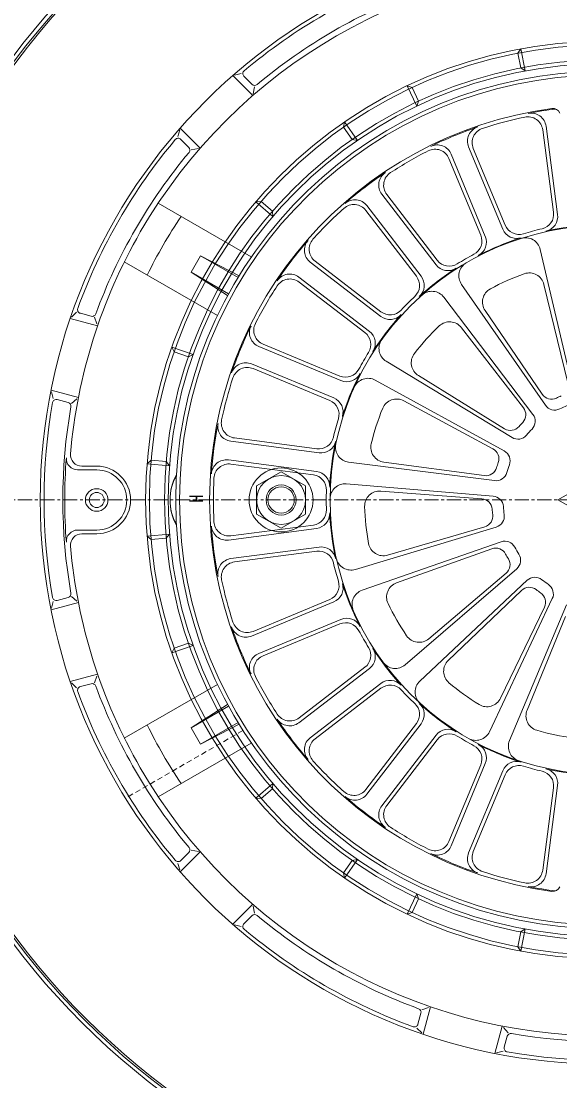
# Model space of a CAD drawing. Units: millimetres, scale not verified. Extents: x -1380 to 1380, y -955 to 955.
# Drawn here: x -605.3 to -462.2, y 70.5 to 352.2 of the extents above; entities that cross this region are included whole.
import ezdxf
from ezdxf.enums import TextEntityAlignment as Align

# ---------------------------------------------------------------- set-up
doc = ezdxf.new("R2010")
doc.units = ezdxf.units.MM
doc.header["$LTSCALE"] = 3
doc.linetypes.add('USER1', pattern=[2, 1.25, -0.25, 0.25, -0.25])
doc.linetypes.add('USER3', pattern=[0.75, 0.5, -0.25])
for name, color, linetype, lineweight in [('0-2_L-2', 7, 'Continuous', 18), ('0-3_L-1', 7, 'Continuous', 18), ('0-4_L-5', 2, 'USER1', 18), ('0-5_L-3', 7, 'Continuous', 18), ('0-B_L-1a', 3, 'Continuous', 18), ('0-C_L-1b', 150, 'Continuous', 18)]:
    doc.layers.add(name, color=color, linetype=linetype, lineweight=lineweight)
doc.styles.add('ＭＳ ゴシック', font='')
doc.styles.get('ＭＳ ゴシック').set_extended_font_data('MS Gothic')

msp = doc.modelspace()

# ---------------------------------------------------------------- linework, layer by layer
at = {"layer": '0-2_L-2'}
for radius in [195.5, 195]:
    msp.add_circle((-450.23, 224.897), radius, dxfattribs=at)
at = {"layer": '0-3_L-1'}
msp.add_circle((-450.23, 224.897), 196.5, dxfattribs=at)
at = {"layer": '0-4_L-5'}
msp.add_line((-188.405, 224.897), (-712.055, 224.897), dxfattribs=at)
at = {"layer": '0-5_L-3'}
msp.add_lwpolyline([(-542.73, 228.65), (-536.23, 232.402), (-529.73, 228.65), (-529.73, 221.144), (-536.23, 217.391), (-542.73, 221.144)], close=True, dxfattribs=at)
for radius in [8.5, 6.5, 4, 3.5]:
    msp.add_circle((-536.23, 224.897), radius, dxfattribs=at)
at = {"layer": '0-B_L-1a'}
for p, q in [((-462.746, 300.814), (-465.833, 324.259)), ((-463.834, 301.414), (-466.716, 323.305)), ((-477.349, 296.901), (-486.398, 318.749)), ((-476.707, 297.965), (-485.157, 318.364)), ((-483.174, 295.286), (-491.624, 315.685)), ((-481.968, 294.987), (-491.018, 316.835)), ((-495.061, 287.428), (-509.457, 306.19)), ((-494.716, 288.622), (-508.158, 306.139)), ((-500.27, 284.361), (-513.711, 301.878)), ((-499.027, 284.385), (-513.424, 303.146)), ((-467.367, 291.53), (-458.405, 253.457)), ((-509.717, 273.695), (-528.479, 288.091)), ((-509.694, 274.937), (-527.211, 288.378)), ((-512.761, 269.728), (-531.523, 284.124)), ((-513.955, 269.384), (-531.472, 282.825)), ((-488.281, 282.219), (-465.983, 250.083)), ((-460.004, 256.07), (-466.374, 282.218)), ((-492.987, 278.799), (-469.315, 247.663)), ((-466.856, 253.019), (-482.025, 275.25)), ((-471.838, 249.4), (-488.293, 270.696)), ((-520.32, 256.635), (-542.168, 265.685)), ((-520.619, 257.842), (-541.018, 266.291)), ((-522.234, 252.016), (-544.082, 261.066)), ((-523.298, 251.374), (-543.697, 259.824)), ((-508.306, 261.786), (-474.866, 241.498)), ((-511.215, 256.748), (-476.924, 237.932)), ((-476.857, 243.825), (-499.757, 257.964)), ((-479.936, 238.492), (-503.63, 251.255)), ((-526.146, 237.413), (-549.592, 240.5)), ((-526.747, 238.501), (-548.638, 241.383)), ((-526.799, 232.456), (-550.245, 235.543)), ((-527.661, 231.561), (-549.552, 234.443)), ((-518.289, 234.975), (-479.488, 230.042)), ((-482.254, 231.359), (-508.925, 234.961)), ((-518.897, 229.189), (-479.918, 225.947)), ((-482.897, 225.234), (-509.734, 227.256)), ((-526.799, 217.338), (-550.245, 214.251)), ((-527.661, 218.233), (-549.552, 215.351)), ((-516.504, 206.421), (-479.051, 217.697)), ((-482.113, 217.775), (-507.944, 210.218)), ((-526.146, 212.381), (-549.592, 209.294)), ((-526.747, 211.293), (-548.638, 208.411)), ((-514.707, 200.889), (-477.779, 213.781)), ((-480.211, 211.918), (-505.55, 202.849)), ((-503.26, 181.062), (-473.631, 206.597)), ((-499.367, 176.739), (-470.876, 203.537)), ((-476.46, 205.422), (-496.983, 188.012)), ((-472.34, 200.846), (-491.799, 182.255)), ((-522.234, 197.778), (-544.082, 188.728)), ((-523.298, 198.42), (-543.697, 189.97)), ((-480.846, 163.283), (-464.165, 198.661)), ((-466.271, 196.437), (-477.939, 172.185)), ((-475.532, 160.916), (-460.403, 196.986)), ((-520.32, 193.159), (-542.168, 184.109)), ((-520.619, 191.952), (-541.018, 183.503)), ((-460.646, 193.932), (-470.861, 169.034)), ((-513.955, 180.41), (-531.472, 166.969)), ((-512.761, 180.066), (-531.523, 165.67)), ((-509.717, 176.099), (-528.479, 161.703)), ((-509.694, 174.857), (-527.211, 161.416)), ((-500.27, 165.433), (-513.711, 147.916)), ((-499.027, 165.409), (-513.424, 146.648)), ((-495.061, 162.365), (-509.457, 143.604)), ((-494.716, 161.171), (-508.158, 143.654)), ((-483.174, 154.508), (-491.624, 134.109)), ((-481.968, 154.807), (-491.018, 132.958)), ((-477.349, 152.893), (-486.398, 131.045)), ((-476.707, 151.829), (-485.157, 131.43)), ((-463.834, 148.379), (-466.716, 126.489)), ((-462.746, 148.98), (-465.833, 125.534))]:
    msp.add_line(p, q, dxfattribs=at)
msp.add_lwpolyline([(-437.73, 224.897), (-450.23, 217.897), (-462.73, 224.897), (-450.23, 231.897)], close=True, dxfattribs=at)
msp.add_circle((-450.23, 224.897), 73, dxfattribs=at)
for centre, radius, start, end in [((-450.23, 224.897), 114, 93.07089, 266.92911), ((-450.23, 224.897), 113, 93.61565, 266.38435), ((-450.23, 224.897), 105, 97.68835, 262.31165), ((-470.681, 322.783), 4, 7.5, 101.80122), ((-450.23, 224.897), 104.759, 97.1633, 101.19874), ((-469.798, 323.737), 4, 7.5, 101.19874), ((-464.01, 326.971), 2, 23.26982, 97.68835), ((-450.23, 224.897), 104.759, 108.80126, 116.19874), ((-482.703, 320.28), 4, 108.80126, 202.5), ((-450.23, 224.897), 104, 101.80122, 108.19878), ((-481.461, 319.895), 4, 108.19878, 202.5), ((-494.713, 315.305), 4, 22.5, 116.19874), ((-450.23, 224.897), 104, 116.80122, 123.19878), ((-495.319, 314.155), 4, 22.5, 116.80122), ((-450.23, 224.897), 104.759, 123.80126, 131.19874), ((-506.283, 308.625), 4, 123.80126, 217.5), ((-504.984, 308.575), 4, 123.19878, 217.5), ((-516.597, 300.711), 4, 37.5, 131.19874), ((-450.23, 224.897), 104, 131.80122, 138.19878), ((-516.885, 299.443), 4, 37.5, 131.80122), ((-467.799, 300.892), 4, 283.01773, 7.5), ((-466.712, 300.291), 4, 282.33141, 7.5), ((-473.653, 298.431), 4, 202.5, 287.66859), ((-473.012, 299.496), 4, 202.5, 286.98227), ((-450.23, 224.897), 74, 103.01773, 106.98227), ((-450.23, 224.897), 73.175, 92.66859, 102.33141), ((-450.23, 224.897), 104.759, 138.80126, 146.19874), ((-526.044, 291.264), 4, 138.80126, 232.5), ((-524.776, 291.552), 4, 138.19878, 232.5), ((-486.87, 293.756), 4, 298.01773, 22.5), ((-485.664, 293.457), 4, 297.33141, 22.5), ((-450.23, 224.897), 73.175, 107.66859, 117.33141), ((-471.26, 290.614), 4, 13.24503, 107.7457), ((-450.23, 224.897), 74, 118.01773, 121.98227), ((-491.887, 289.863), 4, 217.5, 302.66859), ((-491.543, 291.057), 4, 217.5, 301.98227), ((-484.995, 284.499), 4, 120.2543, 214.75497), ((-533.958, 280.951), 4, 52.5, 146.19874), ((-450.23, 224.897), 73.175, 122.66859, 132.33141), ((-450.23, 224.897), 63.827, 109.56075, 118.43925), ((-470.26, 281.271), 4, 13.69203, 109.56075), ((-450.23, 224.897), 104, 146.80122, 153.19878), ((-533.907, 279.651), 4, 52.5, 146.80122), ((-503.443, 281.926), 4, 313.01773, 37.5), ((-502.201, 281.95), 4, 312.33141, 37.5), ((-450.23, 224.897), 74, 133.01773, 136.98227), ((-496.172, 276.378), 4, 37.24503, 131.7457), ((-478.721, 277.504), 4, 118.43925, 214.30797), ((-450.23, 224.897), 73.175, 137.66859, 147.33141), ((-507.282, 276.868), 4, 232.5, 317.66859), ((-507.259, 278.11), 4, 232.5, 316.98227), ((-450.23, 224.897), 104.759, 153.80126, 161.19874), ((-540.638, 269.381), 4, 153.80126, 247.5), ((-539.487, 269.987), 4, 153.19878, 247.5), ((-450.23, 224.897), 63.827, 133.56075, 142.43925), ((-491.458, 268.25), 4, 37.69203, 133.56075), ((-516.39, 266.21), 4, 328.01773, 52.5), ((-515.196, 266.554), 4, 327.33141, 52.5), ((-506.231, 265.206), 4, 144.2543, 238.75497), ((-450.23, 224.897), 74, 148.01773, 151.98227), ((-497.655, 261.368), 4, 142.43925, 238.30797), ((-545.612, 257.37), 4, 67.5, 161.19874), ((-545.228, 256.128), 4, 67.5, 161.80122), ((-519.088, 261.537), 4, 247.5, 331.98227), ((-450.23, 224.897), 104, 161.80122, 168.19878), ((-518.789, 260.331), 4, 247.5, 332.66859), ((-450.23, 224.897), 73.175, 152.66859, 162.33141), ((-513.139, 253.241), 4, 61.24503, 155.7457), ((-524.829, 247.679), 4, 343.01773, 67.5), ((-523.764, 248.32), 4, 342.33141, 67.5), ((-505.527, 247.733), 4, 61.69203, 157.56075), ((-464.378, 254.71), 3, 214.30797, 295.3871), ((-450.23, 224.897), 30, 112.6129, 115.3871), ((-450.23, 224.897), 63.827, 157.56075, 166.43925), ((-474.212, 247.565), 3, 316.6129, 37.69203), ((-463.519, 251.793), 3, 214.75497, 296.29321), ((-450.23, 224.897), 27, 111.70679, 116.29321), ((-450.23, 224.897), 104.759, 168.80126, 176.19874), ((-549.07, 244.466), 4, 168.80126, 262.5), ((-548.116, 245.349), 4, 168.19878, 262.5), ((-450.23, 224.897), 74, 163.01773, 166.98227), ((-450.23, 224.897), 30, 136.6129, 139.3871), ((-471.703, 245.847), 3, 315.70679, 37.24503), ((-475.281, 246.378), 3, 238.30797, 319.3871), ((-450.23, 224.897), 27, 135.70679, 140.29321), ((-526.225, 242.467), 4, 262.5, 346.98227), ((-525.624, 241.379), 4, 262.5, 347.66859), ((-450.23, 224.897), 73.175, 167.66859, 177.33141), ((-517.785, 238.943), 4, 168.2543, 262.75497), ((-508.389, 238.925), 4, 166.43925, 262.30797), ((-473.309, 244.063), 3, 238.75497, 320.29321), ((-481.359, 235.851), 3, 340.6129, 61.69203), ((-478.368, 235.302), 3, 339.70679, 61.24503), ((-550.767, 231.577), 4, 82.5, 176.19874), ((-550.074, 230.477), 4, 82.5, 176.80122), ((-450.23, 224.897), 30, 160.6129, 163.3871), ((-450.23, 224.897), 27, 159.70679, 164.29321), ((-528.183, 227.595), 4, 358.01773, 82.5), ((-527.321, 228.49), 4, 357.33141, 82.5), ((-481.852, 234.332), 3, 262.30797, 343.3871), ((-479.11, 233.018), 3, 262.75497, 344.29321), ((-450.23, 224.897), 104, 176.80122, 183.19878), ((-519.229, 225.203), 4, 85.24503, 179.7457), ((-450.23, 224.897), 74, 178.01773, 181.98227), ((-510.035, 223.267), 4, 85.69203, 181.56075), ((-480.167, 222.957), 3, 3.70679, 85.24503), ((-450.23, 224.897), 63.827, 181.56075, 190.43925), ((-483.123, 222.243), 3, 4.6129, 85.69203), ((-450.23, 224.897), 27, 183.70679, 188.29321), ((-528.183, 222.199), 4, 277.5, 1.98227), ((-527.321, 221.304), 4, 277.5, 2.66859), ((-450.23, 224.897), 73.175, 182.66859, 192.33141), ((-482.956, 220.654), 3, 286.30797, 7.3871), ((-450.23, 224.897), 30, 184.6129, 187.3871), ((-479.916, 220.57), 3, 286.75497, 8.29321), ((-550.767, 218.217), 4, 183.80126, 277.5), ((-450.23, 224.897), 104.759, 183.80126, 191.19874), ((-550.074, 219.317), 4, 183.19878, 277.5), ((-526.225, 207.327), 4, 13.01773, 97.5), ((-525.624, 208.415), 4, 12.33141, 97.5), ((-509.067, 214.057), 4, 190.43925, 286.30797), ((-479.2, 209.094), 3, 28.6129, 109.69203), ((-476.79, 210.949), 3, 27.70679, 109.24503), ((-450.23, 224.897), 27, 207.70679, 212.29321), ((-549.07, 205.328), 4, 97.5, 191.19874), ((-517.658, 210.252), 4, 192.2543, 286.75497), ((-450.23, 224.897), 30, 208.6129, 211.3871), ((-478.401, 207.71), 3, 310.30797, 31.3871), ((-475.589, 208.869), 3, 310.75497, 32.29321), ((-548.116, 204.445), 4, 97.5, 191.80122), ((-450.23, 224.897), 74, 193.01773, 196.98227), ((-450.23, 224.897), 104, 191.80122, 198.19878), ((-524.829, 202.115), 4, 292.5, 16.98227), ((-504.202, 199.083), 4, 109.69203, 205.56075), ((-468.82, 201.351), 3, 51.70679, 133.24503), ((-450.23, 224.897), 27, 231.70679, 236.29321), ((-523.764, 201.473), 4, 292.5, 17.66859), ((-450.23, 224.897), 73.175, 197.66859, 207.33141), ((-513.388, 197.112), 4, 109.24503, 203.7457), ((-470.267, 198.677), 3, 52.6129, 133.69203), ((-450.23, 224.897), 30, 232.6129, 235.3871), ((-468.975, 197.738), 3, 334.30797, 55.3871), ((-466.878, 199.94), 3, 334.75497, 56.29321), ((-450.23, 224.897), 63.827, 205.56075, 214.43925), ((-545.228, 193.665), 4, 198.19878, 292.5), ((-519.088, 188.257), 4, 28.01773, 112.5), ((-518.789, 189.463), 4, 27.33141, 112.5), ((-545.612, 192.424), 4, 198.80126, 292.5), ((-450.23, 224.897), 104.759, 198.80126, 206.19874), ((-450.23, 224.897), 74, 208.01773, 211.98227), ((-499.571, 191.063), 4, 214.43925, 310.30797), ((-540.638, 180.413), 4, 112.5, 206.19874), ((-539.487, 179.807), 4, 112.5, 206.80122), ((-516.39, 183.584), 4, 307.5, 31.98227), ((-515.196, 183.239), 4, 307.5, 32.66859), ((-450.23, 224.897), 73.175, 212.66859, 222.33141), ((-505.871, 184.092), 4, 216.2543, 310.75497), ((-489.036, 179.363), 4, 133.69203, 229.56075), ((-450.23, 224.897), 104, 206.80122, 213.19878), ((-507.282, 172.926), 4, 42.33141, 127.5), ((-507.259, 171.683), 4, 43.01773, 127.5), ((-496.627, 173.825), 4, 133.24503, 227.7457), ((-450.23, 224.897), 63.827, 229.56075, 238.43925), ((-450.23, 224.897), 74, 223.01773, 226.98227), ((-481.544, 173.919), 4, 238.43925, 334.30797), ((-503.443, 167.868), 4, 322.5, 46.98227), ((-502.201, 167.844), 4, 322.5, 47.66859), ((-450.23, 224.897), 73.175, 227.66859, 237.33141), ((-467.161, 167.515), 4, 157.69203, 253.56075), ((-533.958, 168.843), 4, 213.80126, 307.5), ((-450.23, 224.897), 104.759, 213.80126, 221.19874), ((-533.907, 170.142), 4, 213.19878, 307.5), ((-491.887, 159.93), 4, 57.33141, 142.5), ((-450.23, 224.897), 63.827, 253.56075, 262.43925), ((-526.044, 158.53), 4, 127.5, 221.19874), ((-524.776, 158.242), 4, 127.5, 221.80122), ((-491.543, 158.736), 4, 58.01773, 142.5), ((-450.23, 224.897), 74, 238.01773, 241.98227), ((-484.464, 164.989), 4, 240.2543, 334.75497), ((-471.843, 159.369), 4, 157.24503, 251.7457), ((-486.87, 156.038), 4, 337.5, 61.98227), ((-450.23, 224.897), 73.175, 242.66859, 252.33141), ((-485.664, 156.337), 4, 337.5, 62.66859), ((-450.23, 224.897), 104, 221.80122, 228.19878), ((-473.653, 151.362), 4, 72.33141, 157.5), ((-473.012, 150.298), 4, 73.01773, 157.5), ((-450.23, 224.897), 74, 253.01773, 256.98227), ((-467.799, 148.901), 4, 352.5, 76.98227), ((-466.712, 149.502), 4, 352.5, 77.66859), ((-450.23, 224.897), 73.175, 257.66859, 267.33141), ((-516.885, 150.351), 4, 228.19878, 322.5), ((-516.597, 149.083), 4, 228.80126, 322.5), ((-450.23, 224.897), 104.759, 228.80126, 236.19874), ((-506.283, 141.169), 4, 142.5, 236.19874), ((-504.984, 141.219), 4, 142.5, 236.80122), ((-450.23, 224.897), 104, 236.80122, 243.19878), ((-495.319, 135.639), 4, 243.19878, 337.5), ((-494.713, 134.489), 4, 243.80126, 337.5), ((-450.23, 224.897), 104.759, 243.80126, 251.19874), ((-482.703, 129.514), 4, 157.5, 251.19874), ((-481.461, 129.899), 4, 157.5, 251.80122), ((-450.23, 224.897), 104, 251.80122, 258.19878), ((-470.681, 127.011), 4, 258.19878, 352.5), ((-469.798, 126.056), 4, 258.80126, 352.5), ((-450.23, 224.897), 104.759, 258.80126, 262.8367), ((-464.01, 122.823), 2, 262.31165, 336.73018)]:
    msp.add_arc(centre, radius, start, end, dxfattribs=at)
at = {"layer": '0-C_L-1b'}
for p, q in [((-472.526, 344.842), (-473.318, 343.674)), ((-471.381, 338.952), (-472.526, 344.842)), ((-472.554, 339.747), (-473.318, 343.674)), ((-546.866, 338.321), (-548.604, 337.845)), ((-472.554, 339.747), (-471.381, 338.952)), ((-543.771, 332.397), (-549.086, 337.713)), ((-543.967, 335.422), (-546.097, 337.551)), ((-543.318, 334.773), (-543.677, 332.888)), ((-502.694, 335.04), (-500.158, 329.602)), ((-501.367, 334.56), (-502.694, 335.04)), ((-501.367, 334.56), (-499.676, 330.935)), ((-499.676, 330.935), (-500.158, 329.602)), ((-519.632, 324.014), (-519.385, 325.404)), ((-519.632, 324.014), (-517.338, 320.738)), ((-519.385, 325.404), (-515.943, 320.489)), ((-563.653, 321.533), (-563.177, 323.271)), ((-557.73, 318.438), (-563.045, 323.753)), ((-560.755, 318.634), (-562.884, 320.764)), ((-560.106, 317.986), (-558.221, 318.345)), ((-517.338, 320.738), (-515.943, 320.489)), ((-542.957, 304.179), (-541.55, 304.28)), ((-538.531, 301.656), (-541.55, 304.28)), ((-544.148, 289.513), (-568.891, 303.798)), ((-538.429, 300.242), (-542.957, 304.179)), ((-538.531, 301.656), (-538.429, 300.242)), ((-553.148, 273.925), (-577.891, 288.21)), ((-547.683, 284.048), (-557.637, 289.795)), ((-547.404, 284.506), (-557.637, 289.795)), ((-550.183, 279.718), (-560.137, 285.465)), ((-590.631, 274.807), (-591.898, 273.525)), ((-586.671, 273.746), (-589.58, 274.525)), ((-585.785, 273.508), (-585.153, 271.696)), ((-584.989, 271.224), (-592.25, 273.17)), ((-559.58, 263.607), (-565.254, 265.56)), ((-565.254, 265.56), (-564.637, 264.291)), ((-560.855, 262.988), (-564.637, 264.291)), ((-560.855, 262.988), (-559.58, 263.607)), ((-590.098, 252.156), (-597.359, 254.101)), ((-596.776, 251.874), (-597.232, 253.618)), ((-592.816, 250.813), (-595.725, 251.593)), ((-591.93, 250.576), (-590.477, 251.829)), ((-585.23, 233.897), (-589.213, 233.897)), ((-570.769, 235.443), (-571.849, 234.533)), ((-571.849, 234.533), (-565.871, 234.01)), ((-570.769, 235.443), (-566.785, 235.094)), ((-566.785, 235.094), (-565.871, 234.01)), ((-585.23, 232.897), (-590.298, 232.897)), ((-585.23, 216.897), (-590.298, 216.897)), ((-585.23, 215.897), (-589.213, 215.897)), ((-571.849, 215.26), (-565.871, 215.783)), ((-570.769, 214.351), (-571.849, 215.26)), ((-570.769, 214.351), (-566.785, 214.7)), ((-566.785, 214.7), (-565.871, 215.783)), ((-590.098, 197.638), (-597.359, 195.692)), ((-596.776, 197.919), (-597.232, 196.176)), ((-592.816, 198.98), (-595.725, 198.201)), ((-591.93, 199.218), (-590.477, 197.965)), ((-559.58, 186.187), (-565.254, 184.233)), ((-560.855, 186.805), (-564.637, 185.503)), ((-560.855, 186.805), (-559.58, 186.187)), ((-565.254, 184.233), (-564.637, 185.503)), ((-584.989, 178.57), (-592.25, 176.624)), ((-585.785, 176.286), (-585.153, 178.097)), ((-590.631, 174.987), (-591.898, 176.268)), ((-586.671, 176.048), (-589.58, 175.269)), ((-553.148, 175.869), (-577.891, 161.584)), ((-550.183, 170.076), (-560.137, 164.329)), ((-547.683, 165.746), (-557.637, 159.999)), ((-547.404, 165.288), (-557.637, 159.999)), ((-544.148, 160.281), (-568.891, 145.995)), ((-538.429, 149.552), (-542.957, 145.615)), ((-538.531, 148.138), (-538.429, 149.552)), ((-538.531, 148.138), (-541.55, 145.514)), ((-542.957, 145.615), (-541.55, 145.514)), ((-557.73, 131.356), (-563.045, 126.04)), ((-560.755, 131.16), (-562.884, 129.03)), ((-560.106, 131.808), (-558.221, 131.449)), ((-563.653, 128.261), (-563.177, 126.523)), ((-519.632, 125.78), (-517.338, 129.056)), ((-519.385, 124.39), (-515.943, 129.305)), ((-517.338, 129.056), (-515.943, 129.305)), ((-519.632, 125.78), (-519.385, 124.39)), ((-502.694, 114.754), (-500.158, 120.192)), ((-501.367, 115.234), (-499.676, 118.859)), ((-499.676, 118.859), (-500.158, 120.192)), ((-543.771, 117.397), (-549.086, 112.081)), ((-543.318, 115.021), (-543.677, 116.905)), ((-543.967, 114.372), (-546.097, 112.242)), ((-501.367, 115.234), (-502.694, 114.754)), ((-546.866, 111.473), (-548.604, 111.949)), ((-472.554, 110.047), (-473.318, 106.12)), ((-472.554, 110.047), (-471.381, 110.842)), ((-471.381, 110.842), (-472.526, 104.952)), ((-472.526, 104.952), (-473.318, 106.12)), ((-499.078, 88.456), (-499.858, 85.546)), ((-498.841, 89.342), (-497.029, 89.973)), ((-496.557, 90.138), (-498.503, 82.877)), ((-477.489, 85.028), (-479.434, 77.767)), ((-475.909, 83.197), (-477.162, 84.65)), ((-500.139, 84.496), (-498.858, 83.228)), ((-476.146, 82.311), (-476.926, 79.402)), ((-477.207, 78.351), (-478.951, 77.894))]:
    msp.add_line(p, q, dxfattribs=at)
at = {"layer": '0-C_L-1b', "linetype": 'USER3'}
msp.add_line((-546.362, 163.622), (-577.561, 145.608), dxfattribs=at)
at = {"layer": '0-C_L-1b'}
for points in [[(-550.44, 279.247), (-560.137, 285.465), (-557.637, 289.795)], [(-550.44, 170.546), (-560.137, 164.329), (-557.637, 159.999)]]:
    msp.add_lwpolyline(points, dxfattribs=at)
for centre, radius in [((-450.23, 224.897), 150), ((-450.23, 224.897), 122), ((-450.23, 224.897), 122), ((-450.23, 224.897), 122), ((-450.23, 224.897), 122), ((-450.23, 224.897), 122), ((-450.23, 224.897), 122), ((-450.23, 224.897), 122), ((-450.23, 224.897), 122), ((-450.23, 224.897), 122), ((-450.23, 224.897), 122), ((-450.23, 224.897), 122), ((-450.23, 224.897), 122), ((-450.23, 224.897), 121), ((-450.23, 224.897), 121), ((-450.23, 224.897), 121), ((-450.23, 224.897), 121), ((-450.23, 224.897), 121), ((-450.23, 224.897), 121), ((-450.23, 224.897), 121), ((-450.23, 224.897), 121), ((-450.23, 224.897), 121), ((-450.23, 224.897), 121), ((-450.23, 224.897), 121), ((-450.23, 224.897), 121), ((-450.23, 224.897), 117), ((-450.23, 224.897), 117), ((-450.23, 224.897), 117), ((-450.23, 224.897), 117), ((-450.23, 224.897), 117), ((-450.23, 224.897), 117), ((-450.23, 224.897), 117), ((-450.23, 224.897), 117), ((-450.23, 224.897), 117), ((-450.23, 224.897), 117), ((-450.23, 224.897), 117), ((-450.23, 224.897), 117), ((-450.23, 224.897), 116), ((-450.23, 224.897), 116), ((-450.23, 224.897), 116), ((-450.23, 224.897), 116), ((-450.23, 224.897), 116), ((-450.23, 224.897), 116), ((-450.23, 224.897), 116), ((-450.23, 224.897), 116), ((-450.23, 224.897), 116), ((-450.23, 224.897), 116), ((-450.23, 224.897), 116), ((-450.23, 224.897), 116), ((-585.23, 224.897), 3), ((-585.23, 224.897), 2)]:
    msp.add_circle(centre, radius, dxfattribs=at)
for centre, radius, start, end in [((-450.23, 224.897), 142.5, 90, 150), ((-449.98, 224.464), 149.5, 110.02222, 129.97778), ((-449.98, 224.464), 144.5, 110.12605, 129.87395), ((-545.39, 338.259), 1, 129.97778, 225), ((-543.26, 336.129), 1, 225, 309.87395), ((-449.797, 224.647), 149.5, 140.02222, 159.97778), ((-563.591, 320.057), 1, 45, 140.02222), ((-561.462, 317.927), 1, 320.12605, 45), ((-449.797, 224.647), 144.5, 140.12605, 159.87395), ((-450.23, 224.897), 135.486, 146.19119, 153.80881), ((-450.23, 224.897), 142.5, 150, 175.06523), ((-589.321, 275.491), 1, 159.97778, 255), ((-586.412, 274.712), 1, 255, 339.87395), ((-449.73, 224.897), 149.5, 170.02222, 189.97778), ((-595.984, 250.627), 1, 75, 170.02222), ((-593.074, 249.847), 1, 350.12605, 75), ((-449.73, 224.897), 144.5, 170.12605, 189.87395), ((-589.213, 236.897), 3, 175.06523, 270), ((-450.23, 224.897), 143.5, 175.50961, 184.49039), ((-590.298, 235.897), 3, 175.50961, 270), ((-585.23, 224.897), 9, 270, 90), ((-585.23, 224.897), 8, 270, 90), ((-551.747, 224.897), 14, 151.34108, 208.65892), ((-552.747, 224.897), 13, 150.38359, 209.61641), ((-590.298, 213.897), 3, 90, 184.49039), ((-589.213, 212.897), 3, 90, 184.93477), ((-450.23, 224.897), 142.5, 184.93477, 210), ((-593.074, 199.946), 1, 285, 9.87395), ((-595.984, 199.167), 1, 189.97778, 285), ((-589.321, 174.303), 1, 105, 200.02222), ((-586.412, 175.082), 1, 20.12605, 105), ((-449.797, 225.147), 144.5, 200.12605, 219.87395), ((-449.797, 225.147), 149.5, 200.02222, 219.97778), ((-450.23, 224.897), 135.486, 206.19119, 213.80881), ((-450.23, 224.897), 142.5, 210, 270), ((-561.462, 131.867), 1, 315, 39.87395), ((-563.591, 129.737), 1, 219.97778, 315), ((-543.26, 113.665), 1, 50.12605, 135), ((-449.98, 225.33), 144.5, 230.12605, 249.87395), ((-545.39, 111.535), 1, 135, 230.02222), ((-449.98, 225.33), 149.5, 230.02222, 249.97778), ((-500.044, 88.714), 1, 345, 69.87395), ((-500.824, 85.805), 1, 249.97778, 345), ((-475.18, 82.052), 1, 80.12605, 165), ((-450.23, 225.397), 144.5, 260.12605, 279.87395), ((-475.96, 79.143), 1, 165, 260.02222), ((-450.23, 225.397), 149.5, 260.02222, 279.97778)]:
    msp.add_arc(centre, radius, start, end, dxfattribs=at)

# ---------------------------------------------------------------- texts
at = {"layer": '0-B_L-1a', "color": 7, "style": 'ＭＳ ゴシック', "width": 0.85}
msp.add_text('H', height=3.666, rotation=270, dxfattribs=at).set_placement((-561.73, 226.314), align=Align.BOTTOM_LEFT)

doc.saveas('drawing.dxf')
